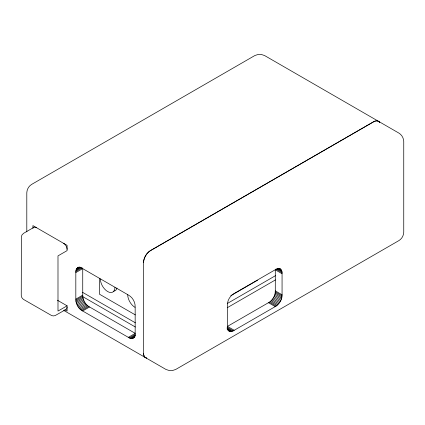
<?xml version="1.0" encoding="UTF-8"?>
<svg xmlns="http://www.w3.org/2000/svg" width="425" height="425" viewBox="0 0 425 425"><rect width="100%" height="100%" fill="white"/><g stroke="black" fill="none" stroke-linecap="round" stroke-linejoin="round"><path stroke-width="0.64" d="M77.626 267.808L79.937 267.452L81.733 268.074L128.366 295.019C132.547 297.272 135.325 302.085 135.161 306.834L135.161 333.402C136.207 337.498 131.352 340.297 128.329 337.349L82.652 310.978C78.46 308.725 75.677 303.902 75.82 299.142L75.82 272.574C75.533 270.385 76.479 267.973 78.689 267.197M128.329 337.349L135.246 333.354L89.574 306.983C85.377 304.73 82.593 299.907 82.737 295.147L82.737 268.579L75.82 272.574M228.071 330.448C229.861 331.999 232.454 331.654 234.228 330.283L275.23 306.611C279.427 304.358 282.211 299.535 282.062 294.775L282.062 273.732C282.365 271.511 281.366 269.089 279.129 268.318M234.228 330.283L227.46 326.379L268.462 302.701C272.659 300.448 275.442 295.625 275.294 290.865L275.294 269.822L282.062 273.732M67.086 307.158L66.629 308.869A4.834 2.789 60 0 1 66.088 309.373L55.128 315.605L53.417 315.918L51.712 315.605L23.667 299.508L22.456 298.504L21.574 297.043L21.25 295.322L21.415 236.433L22.042 234.855L23.667 233.267L33.915 227.348M77.026 268.265L79.156 267.038M76.532 268.882L79.725 267.038M76.16 269.636L80.415 267.176M75.91 270.512L81.233 267.442M75.799 271.501L82.184 267.814M75.82 299.142L82.737 295.147M75.799 300.188L82.716 296.193M64.807 309.788L67.086 311.105L67.086 305.825L57.991 311.073L57.991 255.877L67.086 250.628L67.086 245.342L32.916 225.617L32.916 228.246M75.91 301.309L82.832 297.314M76.16 302.473L83.077 298.478M76.532 303.657L83.454 299.662M77.026 304.842L83.943 300.847M77.626 305.989L84.543 301.994M78.322 307.084L85.239 303.089M79.098 308.104L86.015 304.109M79.937 309.017L86.854 305.022M80.824 309.814L87.741 305.819M81.733 310.473L88.655 306.478M82.652 310.978L89.574 306.983M129.248 337.902L135.102 334.523M130.156 338.295L135.479 335.224M131.043 338.523L134.768 336.372M131.883 338.576L135.076 336.733M132.658 338.459L134.257 337.535M230.78 295.699L257.545 280.245M227.216 303.546L275.464 275.687M227.216 307.753L275.464 279.894M280.256 268.967L278.784 268.558L276.149 269.232L234.228 293.457C230.031 295.715 227.248 300.533 227.391 305.293L227.37 327.409L228.108 330.034L229.197 331.102M279.167 268.446L280.861 269.423M278.529 268.409L281.35 270.034M277.775 268.51L281.722 270.789M276.893 268.738L281.972 271.671M275.878 269.078L282.083 272.659M275.294 290.865L282.062 294.775M275.315 291.917L282.083 295.821M275.203 293.032L281.972 296.942M274.954 294.201L281.722 298.106M274.582 295.386L281.35 299.29M274.088 296.565L280.861 300.475M273.487 297.712L280.256 301.623M272.792 298.812L279.565 302.717M272.016 299.827L278.784 303.732M271.177 300.741L277.945 304.651M270.295 301.538L277.063 305.447M269.381 302.196L276.149 306.106M268.462 302.701L275.23 306.611M227.104 327.255L233.309 330.836M227.317 328.302L232.395 331.234M226.998 328.854L231.508 331.457M227.848 329.885L230.669 331.516M228.204 330.416L229.893 331.394M135.331 314.904L99.45 294.185L99.45 278.338M82.615 292.358L135.363 322.809M82.615 296.565L135.363 327.022M57.407 300.231L67.086 305.825M63.686 310.399L166.016 369.479L169.596 370.637L172.098 370.637L175.679 369.479L398.916 240.593C401.848 238.823 403.612 235.625 403.75 232.225L403.75 141.477C403.612 138.077 401.848 134.879 398.916 133.105L264.536 55.521L260.955 54.363L258.453 54.363L254.873 55.521L31.636 184.407C28.703 186.177 26.94 189.375 26.802 192.775L26.802 231.859M33.373 227.853A4.834 2.789 60 0 1 36.332 227.587M146.439 358.009A9.663 5.578 -60 0 1 143.528 353.228M63.67 243.371A4.834 2.789 60 0 1 67.086 249.289M379.514 122.283A9.663 5.578 -60 0 0 373.596 121.757L150.36 250.638A9.663 5.578 -60 0 0 143.528 262.475L143.576 353.255A9.663 5.578 -60 0 0 146.492 358.036M379.567 122.315A9.663 5.578 -60 0 0 373.649 121.784L150.413 250.67A9.663 5.578 -60 0 0 143.576 262.507M134.985 307.339A10.312 5.95 60 0 1 127.697 294.711M116.971 288.07A10.312 5.95 60 0 1 113.576 291.215M114.941 287.348A10.312 5.95 60 0 1 107.652 291.555A10.312 5.95 60 0 1 100.364 278.933"/></g></svg>
